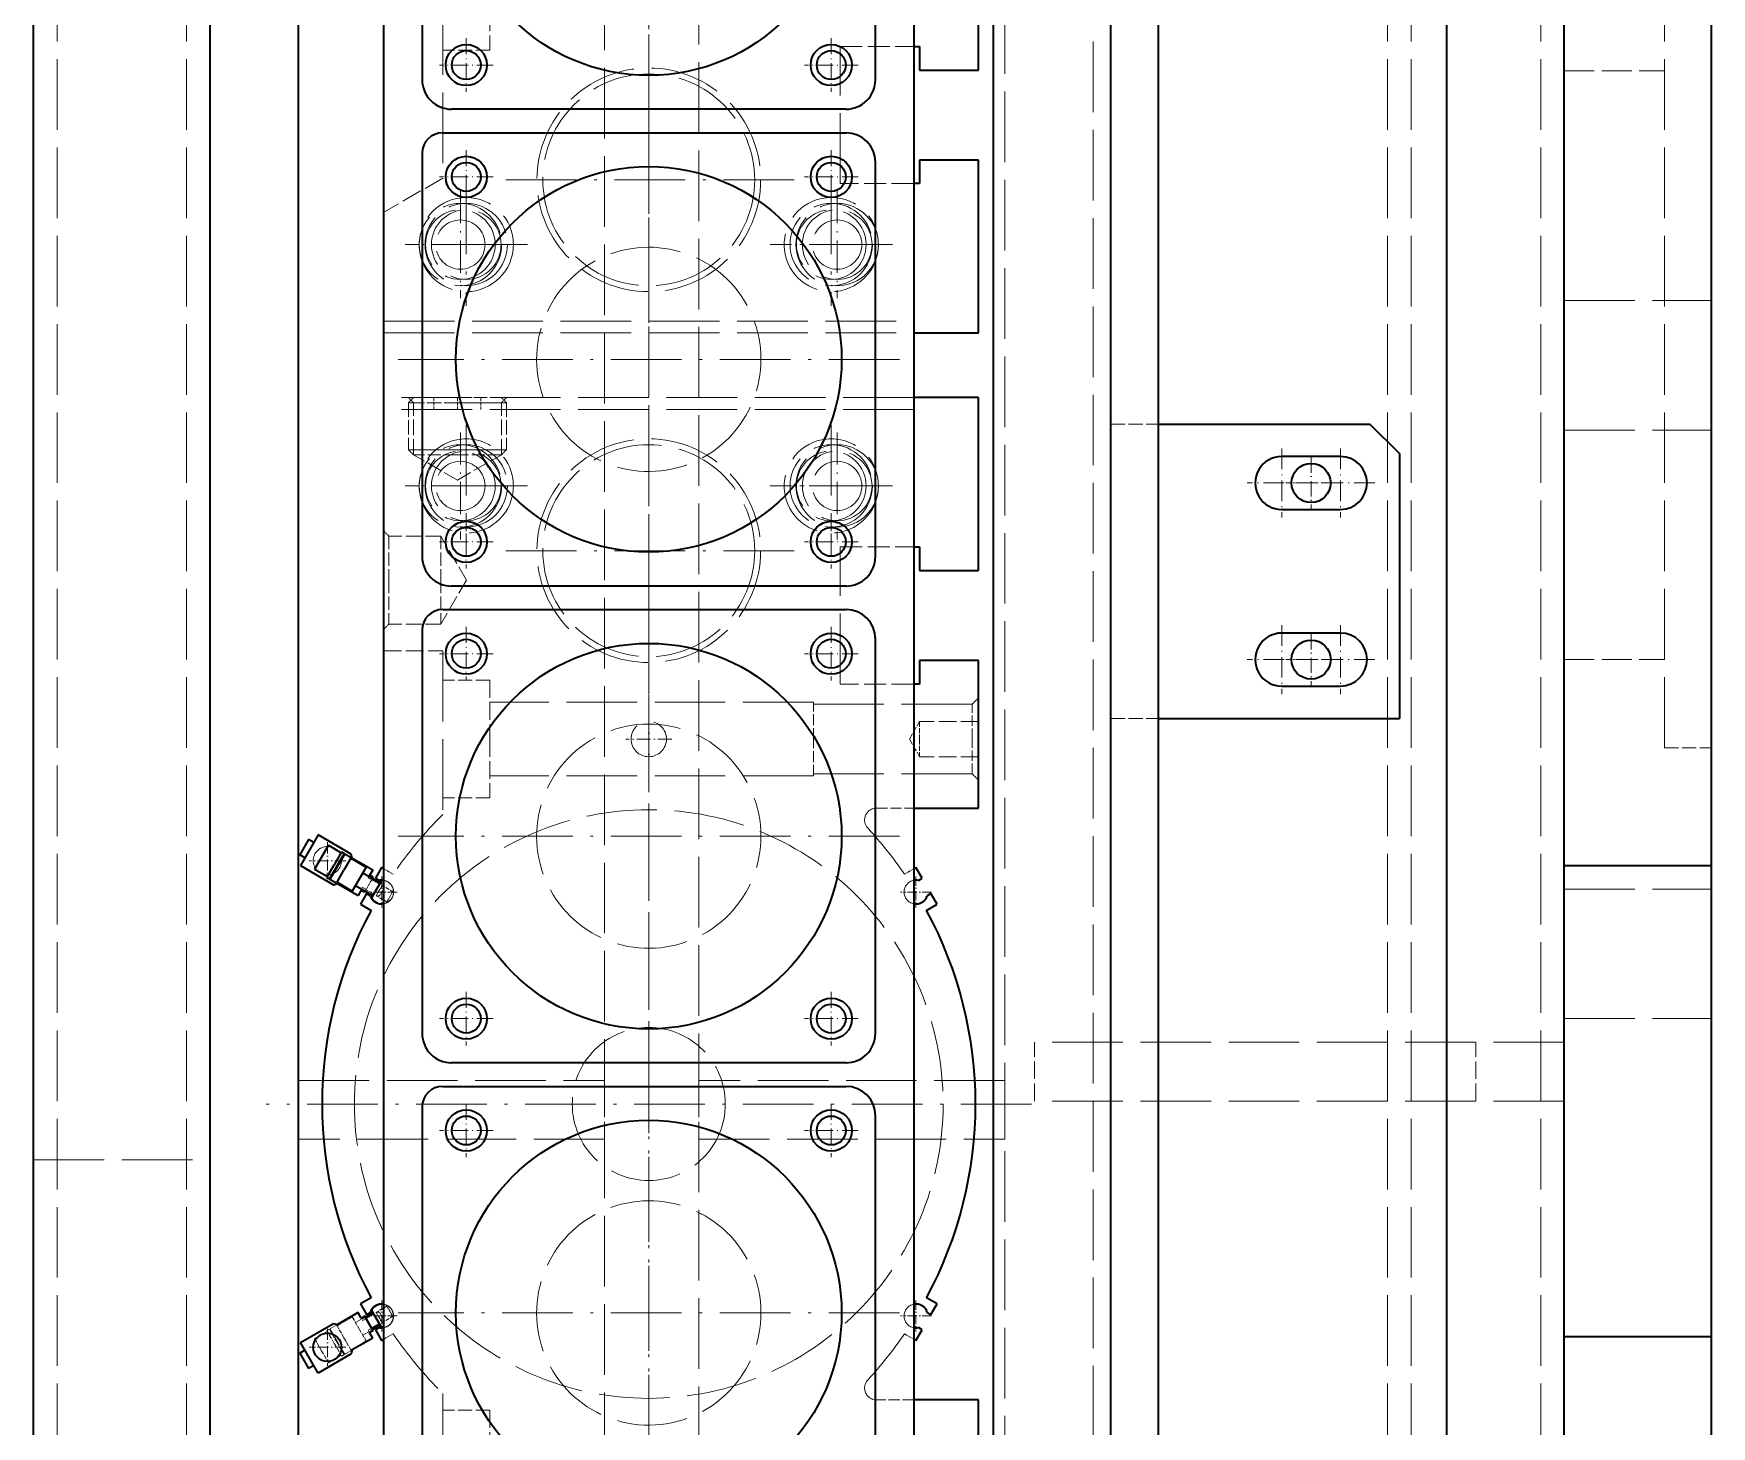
# Model space of a CAD drawing. Extents: x 0 to 18500, y -51 to 3802.
# Drawn here: x 2389.6 to 2674.6, y 2690.2 to 2926.8 of the extents above; entities that cross this region are included whole.
import ezdxf

# ---------------------------------------------------------------- set-up
doc = ezdxf.new("R2010")
doc.units = 0
doc.header["$MEASUREMENT"] = 0
for name, pattern in [('CENTER-HOKUTO', [23, 20, -1, 1, -1]), ('DASHDOT', [18.5, 12, -3, 0.5, -3]), ('DASHED', [15, 12, -3]), ('HIDDEN-HOKUTO', [3.8, 2.5, -1.3])]:
    doc.linetypes.add(name, pattern=pattern)
doc.layers.get('0').update_dxf_attribs({"linetype": 'CONTINUOUS'})
doc.layers.add('AM_7', color=2, linetype='CENTER-HOKUTO')
doc.layers.add('AM_HID', color=1, linetype='HIDDEN-HOKUTO')

msp = doc.modelspace()

# ---------------------------------------------------------------- linework, layer by layer
at = {"color": 7, "lineweight": 35}
for p, q in [((2629.62513, 3245.48996), (2629.62415, 2370.48996)), ((2552.62513, 3165.49008), (2552.62415, 2583.49008)), ((2572.6239, 2397.99265), (2572.62464, 3150.49008)), ((2580.62464, 3150.49008), (2580.6239, 2397.99265)), ((2389.62464, 2595.4902), (2389.62561, 3145.4902)), ((2419.62464, 2595.4902), (2419.62561, 3145.4902)), ((2449.12439, 2597.9902), (2449.12513, 3144.9902)), ((2539.12513, 3144.99008), (2539.12439, 2597.99008)), ((2434.62488, 2628.9902), (2434.62561, 3111.9902)), ((2455.62488, 2987.4902), (2455.62464, 2918.9902)), ((2532.62464, 2918.99008), (2532.62488, 2985.99008)), ((2649.62415, 2785.48996), (2649.62415, 2955.48996)), ((2674.62415, 2785.48996), (2674.62415, 2955.48996)), ((2550.12513, 2920.64011), (2550.12513, 2945.74008)), ((2527.62464, 2913.99008), (2460.62464, 2913.9902)), ((2459.12464, 2909.9902), (2527.62464, 2909.99008)), ((2455.62464, 2906.4902), (2455.62464, 2837.9902)), ((2532.62464, 2837.99008), (2532.62464, 2904.99008)), ((2550.12513, 2875.99008), (2550.12513, 2905.34006)), ((2550.12488, 2835.64011), (2550.12488, 2864.99008)), ((2582.62464, 2860.49008), (2616.62464, 2860.48996)), ((2621.62464, 2855.48996), (2621.62464, 2810.48996)), ((2527.62464, 2832.99008), (2460.62464, 2832.9902)), ((2459.12464, 2828.9902), (2527.62464, 2828.99008)), ((2455.62464, 2825.4902), (2455.62464, 2756.9902)), ((2532.62464, 2756.99008), (2532.62464, 2823.99008)), ((2550.12488, 2795.24008), (2550.12488, 2820.34006)), ((2582.62464, 2810.49008), (2621.62464, 2810.48996)), ((2649.62415, 2705.48996), (2649.62415, 2785.48996)), ((2649.62415, 2785.48996), (2674.62415, 2785.48996)), ((2674.62415, 2705.48996), (2674.62415, 2785.48996)), ((2527.62464, 2751.99008), (2460.62464, 2751.9902)), ((2459.12464, 2747.9902), (2527.62464, 2747.99008)), ((2455.62464, 2744.4902), (2455.62439, 2675.9902)), ((2532.62439, 2675.99008), (2532.62464, 2742.99008)), ((2649.62415, 2655.48996), (2649.62415, 2705.48996)), ((2649.62415, 2705.48996), (2674.62415, 2705.48996)), ((2674.62415, 2655.48996), (2674.62415, 2705.48996)), ((2550.12464, 2669.64011), (2550.12464, 2694.74008))]:
    msp.add_line(p, q, dxfattribs=at)
at = {"color": 7, "lineweight": 35, "ltscale": 0.025006}
for p, q in [((2539.12488, 2924.64011), (2540.12513, 2924.64011)), ((2539.12464, 2839.64011), (2540.12488, 2839.64011)), ((2540.12488, 2816.34006), (2539.12464, 2816.34006))]:
    msp.add_line(p, q, dxfattribs=at)
at = {"color": 7, "lineweight": 35, "ltscale": 0.1}
for p, q in [((2540.12513, 2924.64011), (2540.12513, 2920.64011)), ((2540.12513, 2905.34006), (2540.12513, 2901.34006)), ((2540.12488, 2839.64011), (2540.12488, 2835.64011)), ((2540.12488, 2820.34006), (2540.12488, 2816.34006)), ((2444.73352, 2709.54526), (2441.26941, 2707.54526)), ((2447.23352, 2705.21506), (2443.76941, 2703.21506))]:
    msp.add_line(p, q, dxfattribs=at)
at = {"color": 7, "lineweight": 35, "ltscale": 0.25}
for p, q in [((2540.12513, 2920.64011), (2550.12513, 2920.64011)), ((2550.12513, 2905.34006), (2540.12513, 2905.34006)), ((2611.62464, 2854.98996), (2601.62464, 2854.98996)), ((2601.62464, 2845.98996), (2611.62464, 2845.98996)), ((2540.12488, 2835.64011), (2550.12488, 2835.64011)), ((2611.62464, 2824.98996), (2601.62464, 2824.98996)), ((2550.12488, 2820.34006), (2540.12488, 2820.34006)), ((2601.62464, 2815.98996), (2611.62464, 2815.98996))]:
    msp.add_line(p, q, dxfattribs=at)
at = {"color": 7, "lineweight": 35, "ltscale": 0.025012}
msp.add_line((2540.12513, 2901.34006), (2539.12464, 2901.34006), dxfattribs=at)
at = {"color": 7, "lineweight": 35, "ltscale": 0.275012}
msp.add_line((2539.12464, 2875.99008), (2550.12513, 2875.99008), dxfattribs=at)
at = {"color": 7, "lineweight": 35, "ltscale": 0.275006}
for p, q in [((2550.12488, 2864.99008), (2539.12464, 2864.99008)), ((2539.12464, 2795.24008), (2550.12488, 2795.24008)), ((2550.12464, 2694.74008), (2539.12439, 2694.74008))]:
    msp.add_line(p, q, dxfattribs=at)
at = {"color": 7, "lineweight": 35, "ltscale": 0.05}
for p, q in [((2580.62464, 2860.49008), (2582.62464, 2860.49008)), ((2580.62464, 2810.49008), (2582.62464, 2810.49008))]:
    msp.add_line(p, q, dxfattribs=at)
at = {"color": 7, "lineweight": 35, "ltscale": 0.176777}
msp.add_line((2621.62464, 2855.48996), (2616.62464, 2860.48996), dxfattribs=at)
at = {"color": 7, "lineweight": 35, "ltscale": 0.149998}
msp.add_line((2437.95716, 2790.69821), (2434.95716, 2785.50217), dxfattribs=at)
at = {"color": 7, "lineweight": 35, "ltscale": 0.162505}
for p, q in [((2443.58655, 2787.44821), (2437.95716, 2790.69821)), ((2434.95716, 2785.50217), (2440.58655, 2782.25217)), ((2434.95716, 2704.47824), (2440.58655, 2707.72824)), ((2443.58655, 2702.53207), (2437.95716, 2699.28207))]:
    msp.add_line(p, q, dxfattribs=at)
at = {"color": 7, "lineweight": 35, "ltscale": 0.075001}
for p, q in [((2436.34143, 2789.89926), (2434.84143, 2787.30112)), ((2443.52112, 2786.73532), (2446.11927, 2785.23532)), ((2441.17127, 2782.66501), (2443.76941, 2781.16501))]:
    msp.add_line(p, q, dxfattribs=at)
at = {"color": 7, "lineweight": 35, "ltscale": 0.024999}
for p, q in [((2435.7074, 2786.80112), (2434.84143, 2787.30112)), ((2437.2074, 2789.39926), (2436.34143, 2789.89926))]:
    msp.add_line(p, q, dxfattribs=at)
at = {"color": 7, "lineweight": 35, "ltscale": 0.058751}
for p, q in [((2439.71082, 2788.93539), (2438.53577, 2786.90024)), ((2441.17127, 2782.66501), (2442.34632, 2784.70016)), ((2444.94446, 2783.20016), (2443.76941, 2781.16501))]:
    msp.add_line(p, q, dxfattribs=at)
at = {"color": 7, "lineweight": 35, "ltscale": 0.062499}
for p, q in [((2439.71082, 2788.93539), (2441.87586, 2787.68539)), ((2441.95081, 2787.81528), (2440.70081, 2785.65024)), ((2442.38391, 2787.56528), (2441.13391, 2785.40024)), ((2437.36096, 2784.86508), (2439.526, 2783.61508))]:
    msp.add_line(p, q, dxfattribs=at)
at = {"color": 7, "lineweight": 35, "ltscale": 0.124999}
msp.add_line((2442.47034, 2787.51523), (2439.97034, 2783.18515), dxfattribs=at)
at = {"color": 7, "lineweight": 35, "ltscale": 0.012502}
for p, q in [((2441.95081, 2787.81528), (2442.38391, 2787.56528)), ((2439.45081, 2783.48508), (2439.88391, 2783.23508))]:
    msp.add_line(p, q, dxfattribs=at)
at = {"color": 7, "lineweight": 35, "ltscale": 0.137501}
for p, q in [((2442.47034, 2787.51523), (2447.23352, 2784.76523)), ((2439.97034, 2783.18515), (2444.73352, 2780.43515))]:
    msp.add_line(p, q, dxfattribs=at)
at = {"color": 7, "lineweight": 35, "ltscale": 0.017678}
msp.add_line((2443.76966, 2786.76523), (2443.58655, 2787.44821), dxfattribs=at)
at = {"color": 7, "lineweight": 35, "ltscale": 0.058747}
for p, q in [((2438.53577, 2786.90024), (2437.36096, 2784.86508)), ((2443.52112, 2786.73532), (2442.34632, 2784.70016)), ((2446.11927, 2785.23532), (2444.94446, 2783.20016))]:
    msp.add_line(p, q, dxfattribs=at)
at = {"color": 7, "lineweight": 35, "ltscale": 0.062502}
for p, q in [((2439.45081, 2783.48508), (2440.70081, 2785.65024)), ((2441.13391, 2785.40024), (2439.88391, 2783.23508))]:
    msp.add_line(p, q, dxfattribs=at)
at = {"color": 7, "lineweight": 35, "ltscale": 0.002497}
msp.add_line((2441.75891, 2786.48276), (2441.84534, 2786.43271), dxfattribs=at)
at = {"color": 7, "lineweight": 35, "ltscale": 0.03125}
for p, q in [((2447.23352, 2784.76523), (2446.60852, 2783.68271)), ((2445.35852, 2781.51767), (2444.73352, 2780.43515))]:
    msp.add_line(p, q, dxfattribs=at)
at = {"color": 7, "lineweight": 35, "ltscale": 0.052499}
for p, q in [((2448.74231, 2785.16562), (2447.69251, 2783.34689)), ((2543.10706, 2778.93002), (2542.05725, 2780.74875))]:
    msp.add_line(p, q, dxfattribs=at)
at = {"color": 7, "lineweight": 35, "ltscale": 0.011036}
for p, q in [((2449.12464, 2784.94492), (2448.74231, 2785.16562)), ((2448.74231, 2704.81479), (2449.12464, 2705.03549))]:
    msp.add_line(p, q, dxfattribs=at)
at = {"color": 7, "lineweight": 35, "ltscale": 0.011045}
msp.add_line((2539.50721, 2785.1655), (2539.12464, 2784.94455), dxfattribs=at)
at = {"color": 7, "lineweight": 35, "ltscale": 0.052502}
for p, q in [((2540.55725, 2783.34677), (2539.50721, 2785.1655)), ((2446.19251, 2780.74887), (2445.14246, 2778.93015))]:
    msp.add_line(p, q, dxfattribs=at)
at = {"color": 7, "lineweight": 35, "ltscale": 0.002495}
msp.add_line((2440.50891, 2784.3176), (2440.59534, 2784.26767), dxfattribs=at)
at = {"color": 7, "lineweight": 35, "ltscale": 0.01768}
msp.add_line((2440.58655, 2782.25217), (2441.26966, 2782.43515), dxfattribs=at)
at = {"color": 7, "lineweight": 35, "ltscale": 0.084996}
for p, q in [((2444.31946, 2782.11765), (2447.2638, 2780.41769)), ((2445.56946, 2784.28268), (2448.5138, 2782.58273))]:
    msp.add_line(p, q, dxfattribs=at)
at = {"color": 7, "lineweight": 35, "ltscale": 0.017499}
msp.add_line((2447.31482, 2783.50595), (2446.70862, 2783.85593), dxfattribs=at)
at = {"color": 7, "lineweight": 35, "ltscale": 0.086604}
for p, q in [((2448.75501, 2783.00021), (2447.02283, 2780.00021)), ((2448.75501, 2706.98019), (2447.02283, 2709.98019))]:
    msp.add_line(p, q, dxfattribs=at)
at = {"color": 7, "lineweight": 35, "ltscale": 0.004998}
msp.add_line((2447.21497, 2783.33273), (2447.31482, 2783.50595), dxfattribs=at)
at = {"color": 7, "lineweight": 35, "ltscale": 0.037495}
for p, q in [((2447.21497, 2783.33273), (2448.5138, 2782.58273)), ((2445.96497, 2708.81271), (2447.2638, 2709.56271)), ((2447.3888, 2709.34616), (2446.08997, 2708.59616)), ((2448.3888, 2707.61411), (2447.08997, 2706.86411)), ((2447.21497, 2706.64767), (2448.5138, 2707.39767))]:
    msp.add_line(p, q, dxfattribs=at)
at = {"color": 7, "lineweight": 35, "ltscale": 0.018354}
for p, q in [((2447.69251, 2783.34689), (2448.32825, 2782.97971)), ((2448.32825, 2707.00058), (2447.69251, 2706.63339))]:
    msp.add_line(p, q, dxfattribs=at)
at = {"color": 7, "lineweight": 35, "ltscale": 0.018358}
for p, q in [((2539.92127, 2782.97971), (2540.55725, 2783.34677)), ((2540.55725, 2706.63339), (2539.92127, 2707.00046))]:
    msp.add_line(p, q, dxfattribs=at)
at = {"color": 7, "lineweight": 35, "ltscale": 0.052047}
msp.add_line((2445.14246, 2778.93015), (2446.94544, 2777.88925), dxfattribs=at)
at = {"color": 7, "lineweight": 35, "ltscale": 0.017505}
for p, q in [((2445.86487, 2780.99448), (2445.25843, 2781.34445)), ((2445.86487, 2708.98593), (2445.25843, 2708.63596))]:
    msp.add_line(p, q, dxfattribs=at)
at = {"color": 7, "lineweight": 35, "ltscale": 0.005001}
msp.add_line((2445.86487, 2780.99448), (2445.96497, 2781.16769), dxfattribs=at)
at = {"color": 7, "lineweight": 35, "ltscale": 0.018297}
for p, q in [((2446.8263, 2780.3829), (2446.19251, 2780.74887)), ((2542.05725, 2780.74875), (2541.42346, 2780.38278))]:
    msp.add_line(p, q, dxfattribs=at)
at = {"color": 7, "lineweight": 35, "ltscale": 0.052042}
msp.add_line((2541.30432, 2777.88913), (2543.10706, 2778.93002), dxfattribs=at)
at = {"color": 7, "lineweight": 35, "ltscale": 0.052054}
msp.add_line((2446.94544, 2712.09116), (2445.14221, 2711.05014), dxfattribs=at)
at = {"color": 7, "lineweight": 35, "ltscale": 0.052503}
msp.add_line((2445.14221, 2711.05014), (2446.19251, 2709.23154), dxfattribs=at)
at = {"color": 7, "lineweight": 35, "ltscale": 0.052048}
msp.add_line((2543.10706, 2711.05002), (2541.30408, 2712.09103), dxfattribs=at)
at = {"color": 7, "lineweight": 35, "ltscale": 0.052496}
for p, q in [((2542.05725, 2709.23141), (2543.10706, 2711.05002)), ((2447.69251, 2706.63339), (2448.74231, 2704.81479))]:
    msp.add_line(p, q, dxfattribs=at)
at = {"color": 7, "lineweight": 35, "ltscale": 0.017674}
msp.add_line((2440.58655, 2707.72824), (2441.26941, 2707.54526), dxfattribs=at)
at = {"color": 7, "lineweight": 35, "ltscale": 0.026248}
msp.add_line((2445.25843, 2708.63596), (2444.73352, 2709.54526), dxfattribs=at)
at = {"color": 7, "lineweight": 35, "ltscale": 0.072496}
msp.add_line((2447.31458, 2706.47446), (2445.86487, 2708.98593), dxfattribs=at)
at = {"color": 7, "lineweight": 35, "ltscale": 0.01829}
msp.add_line((2446.19251, 2709.23154), (2446.82605, 2709.59738), dxfattribs=at)
at = {"color": 7, "lineweight": 35, "ltscale": 0.018295}
msp.add_line((2541.42346, 2709.59726), (2542.05725, 2709.23141), dxfattribs=at)
at = {"color": 7, "lineweight": 35, "ltscale": 0.017494}
msp.add_line((2447.31458, 2706.47446), (2446.70862, 2706.12448), dxfattribs=at)
at = {"color": 7, "lineweight": 35, "ltscale": 0.026251}
msp.add_line((2447.23352, 2705.21506), (2446.70862, 2706.12448), dxfattribs=at)
at = {"color": 7, "lineweight": 35, "ltscale": 0.037502}
msp.add_line((2447.21472, 2706.64755), (2448.5138, 2707.39767), dxfattribs=at)
at = {"color": 7, "lineweight": 35, "ltscale": 0.011039}
msp.add_line((2539.12464, 2705.03561), (2539.50696, 2704.81467), dxfattribs=at)
at = {"color": 7, "lineweight": 35, "ltscale": 0.052505}
msp.add_line((2539.50696, 2704.81467), (2540.55725, 2706.63339), dxfattribs=at)
at = {"color": 7, "lineweight": 35, "ltscale": 0.024993}
for p, q in [((2435.70716, 2703.17917), (2434.84143, 2702.67917)), ((2437.20716, 2700.58115), (2436.34143, 2700.08115))]:
    msp.add_line(p, q, dxfattribs=at)
at = {"color": 7, "lineweight": 35, "ltscale": 0.074999}
msp.add_line((2434.84143, 2702.67917), (2436.34143, 2700.08115), dxfattribs=at)
at = {"color": 7, "lineweight": 35, "ltscale": 0.15}
msp.add_line((2437.95716, 2699.28207), (2434.95716, 2704.47824), dxfattribs=at)
at = {"color": 7, "lineweight": 35, "ltscale": 0.017676}
msp.add_line((2443.76941, 2703.21506), (2443.58655, 2702.53207), dxfattribs=at)
at = {"color": 7, "lineweight": 35}
for centre, radius in [((2494.12464, 2952.4902), 32.75), ((2463.12464, 2921.4902), 3.5), ((2525.12464, 2921.49008), 3.5), ((2463.12464, 2921.4902), 2.4585), ((2525.12464, 2921.49008), 2.4585), ((2463.12464, 2902.4902), 3.5), ((2463.12464, 2902.4902), 2.4585), ((2494.12464, 2871.4902), 32.75), ((2525.12464, 2902.49008), 3.5), ((2525.12464, 2902.49008), 2.4585), ((2606.62464, 2850.48996), 3.3235), ((2463.12464, 2840.4902), 3.5), ((2463.12464, 2840.4902), 2.4585), ((2525.12464, 2840.49008), 3.5), ((2525.12464, 2840.49008), 2.4585), ((2463.12464, 2821.4902), 3.5), ((2525.12464, 2821.49008), 3.5), ((2463.12464, 2821.4902), 2.4585), ((2494.12464, 2790.4902), 32.75), ((2525.12464, 2821.49008), 2.4585), ((2606.62464, 2820.48996), 3.3235), ((2463.12464, 2759.4902), 3.5), ((2463.12464, 2759.4902), 2.4585), ((2525.12464, 2759.49008), 3.5), ((2525.12464, 2759.49008), 2.4585), ((2463.12464, 2740.4902), 3.5), ((2463.12464, 2740.4902), 2.4585), ((2494.12439, 2709.4902), 32.75), ((2525.12464, 2740.49008), 3.5), ((2525.12464, 2740.49008), 2.4585), ((2439.53162, 2703.65524), 2.4)]:
    msp.add_circle(centre, radius, dxfattribs=at)
for centre, radius, start, end in [((2460.62464, 2918.9902), 5, 179.999923, 269.9999292), ((2527.62464, 2918.99008), 5, 269.9999292, 359.9999296), ((2459.12464, 2906.4902), 3.5, 89.9999274, 179.999923), ((2527.62464, 2904.99008), 5, 359.9999296, 89.9999274), ((2601.62464, 2850.48996), 4.5, 89.9999274, 269.9999292), ((2611.62464, 2850.48996), 4.5, 269.9999292, 89.9999274), ((2460.62464, 2837.9902), 5, 179.999923, 269.9999292), ((2527.62464, 2837.99008), 5, 269.9999292, 359.9999296), ((2459.12464, 2825.4902), 3.5, 89.9999274, 179.999923), ((2527.62464, 2823.99008), 5, 359.9999296, 89.9999274), ((2601.62464, 2820.48996), 4.5, 89.9999274, 269.9999292), ((2611.62464, 2820.48996), 4.5, 269.9999292, 89.9999274), ((2448.75501, 2781.00021), 2.025, 79.4765661, 102.1578007), ((2448.75501, 2781.00021), 2, 79.3488621, 89.9999274), ((2539.49475, 2781.00009), 2.025, 77.842054, 100.5325708), ((2448.75501, 2781.00021), 2.025, 197.7469575, 280.5191104), ((2448.75501, 2781.00021), 2, 209.9999344, 280.6552292), ((2539.49475, 2781.00009), 2.025, 259.4631056, 342.2529043), ((2507.82483, 2744.99008), 69.2, 151.6132744, 208.3865754), ((2480.42493, 2744.99008), 69.2, 331.6132796, 28.3865787), ((2460.62464, 2756.9902), 5, 179.999923, 269.9999292), ((2527.62464, 2756.99008), 5, 269.9999292, 359.9999296), ((2459.12464, 2744.4902), 3.5, 89.9999274, 179.999923), ((2527.62464, 2742.99008), 5, 359.9999296, 89.9999274), ((2448.75476, 2708.98019), 2.025, 79.4765661, 162.2529059), ((2448.75501, 2708.98019), 2, 79.3486025, 149.999929), ((2539.49475, 2708.98007), 2.025, 17.7469557, 100.5325708), ((2448.75476, 2708.98019), 2.025, 257.8420559, 280.5191104), ((2539.49475, 2708.98007), 2.025, 259.4631056, 282.1578025)]:
    msp.add_arc(centre, radius, start, end, dxfattribs=at)
at = {"layer": 'AM_7', "color": 2, "linetype": 'DASHDOT', "lineweight": 13}
for p, q in [((2494.12464, 2995.06515), (2494.12464, 2909.91513)), ((2494.12513, 2926.69015), (2494.12513, 2877.29013)), ((2494.12464, 2914.06515), (2494.12464, 2828.91513)), ((2463.12513, 2901.39011), (2463.12513, 2880.59018)), ((2518.82532, 2901.99008), (2469.42517, 2901.99008)), ((2525.12513, 2901.39011), (2525.12513, 2880.59006)), ((2473.52503, 2890.9902), (2452.72522, 2890.9902)), ((2535.52503, 2890.99008), (2514.72522, 2890.99008)), ((2536.69959, 2871.4902), (2451.54969, 2871.4902)), ((2494.12513, 2863.69015), (2494.12513, 2814.29013)), ((2463.12513, 2860.39011), (2463.12513, 2839.59018)), ((2525.12513, 2860.39011), (2525.12513, 2839.59006)), ((2473.52503, 2849.9902), (2452.72522, 2849.9902)), ((2535.52503, 2849.99008), (2514.72522, 2849.99008)), ((2518.82508, 2838.99008), (2469.42517, 2838.99008)), ((2494.12464, 2833.06515), (2494.12464, 2747.91513)), ((2494.12488, 2809.99008), (2494.12488, 2679.99008)), ((2536.69959, 2790.4902), (2451.54944, 2790.4902)), ((2494.12439, 2752.06515), (2494.12439, 2666.91513)), ((2559.12488, 2744.99008), (2429.12488, 2744.99008)), ((2536.69934, 2709.4902), (2451.54944, 2709.4902))]:
    msp.add_line(p, q, dxfattribs=at)
at = {"layer": 'AM_7', "color": 2, "linetype": 'DASHDOT', "lineweight": 13, "ltscale": 0.227499}
for p, q in [((2463.12464, 2926.04013), (2463.12464, 2916.94015)), ((2525.12464, 2926.04013), (2525.12464, 2916.94015)), ((2463.12464, 2907.04013), (2463.12464, 2897.94015)), ((2525.12464, 2907.04013), (2525.12464, 2897.94015)), ((2463.12464, 2845.04013), (2463.12464, 2835.94015)), ((2525.12464, 2845.04013), (2525.12464, 2835.94015)), ((2463.12464, 2826.04013), (2463.12464, 2816.94015)), ((2525.12464, 2826.04013), (2525.12464, 2816.94015)), ((2463.12464, 2764.04013), (2463.12464, 2754.94015)), ((2525.12464, 2764.04013), (2525.12464, 2754.94015)), ((2463.12464, 2745.04013), (2463.12464, 2735.94015)), ((2525.12464, 2745.04013), (2525.12464, 2735.94015))]:
    msp.add_line(p, q, dxfattribs=at)
at = {"layer": 'AM_7', "color": 2, "linetype": 'DASHDOT', "lineweight": 13, "ltscale": 0.227502}
for p, q in [((2467.67493, 2921.4902), (2458.57483, 2921.4902)), ((2529.67493, 2921.49008), (2520.57483, 2921.49008)), ((2467.67469, 2840.4902), (2458.57459, 2840.4902)), ((2529.67469, 2840.49008), (2520.57459, 2840.49008)), ((2467.67469, 2821.4902), (2458.57459, 2821.4902)), ((2529.67469, 2821.49008), (2520.57459, 2821.49008)), ((2467.67444, 2740.4902), (2458.57434, 2740.4902)), ((2529.67444, 2740.49008), (2520.57434, 2740.49008))]:
    msp.add_line(p, q, dxfattribs=at)
at = {"layer": 'AM_7', "color": 2, "linetype": 'DASHDOT', "lineweight": 13, "ltscale": 0.227496}
for p, q in [((2467.67469, 2902.4902), (2458.57483, 2902.4902)), ((2529.67469, 2902.49008), (2520.57483, 2902.49008)), ((2467.67444, 2759.4902), (2458.57459, 2759.4902)), ((2529.67444, 2759.49008), (2520.57459, 2759.49008))]:
    msp.add_line(p, q, dxfattribs=at)
at = {"layer": 'AM_7', "color": 2, "linetype": 'DASHDOT', "lineweight": 13, "ltscale": 0.454999}
for p, q in [((2462.12488, 2900.09018), (2462.12488, 2881.89023)), ((2526.12488, 2900.09006), (2526.12488, 2881.89011)), ((2462.12488, 2859.09018), (2462.12488, 2840.89023)), ((2526.12488, 2859.09006), (2526.12488, 2840.89011)), ((2471.22473, 2849.9902), (2453.02478, 2849.9902)), ((2535.22473, 2849.99008), (2517.02478, 2849.99008))]:
    msp.add_line(p, q, dxfattribs=at)
at = {"layer": 'AM_7', "color": 2, "linetype": 'DASHDOT', "lineweight": 13, "ltscale": 0.454993}
for p, q in [((2471.22473, 2890.9902), (2453.02503, 2890.9902)), ((2535.22473, 2890.99008), (2517.02503, 2890.99008))]:
    msp.add_line(p, q, dxfattribs=at)
at = {"layer": 'AM_7', "color": 2, "linetype": 'DASHDOT', "lineweight": 13, "ltscale": 0.292502}
for p, q in [((2601.62464, 2856.34006), (2601.62464, 2844.63998)), ((2611.62464, 2856.34006), (2611.62464, 2844.63998)), ((2601.62464, 2826.34006), (2601.62464, 2814.63998)), ((2611.62464, 2826.34006), (2611.62464, 2814.63998))]:
    msp.add_line(p, q, dxfattribs=at)
at = {"layer": 'AM_7', "color": 2, "linetype": 'DASHDOT', "lineweight": 13, "ltscale": 0.216028}
for p, q in [((2606.62464, 2854.81052), (2606.62464, 2846.1694)), ((2610.94519, 2850.48996), (2602.30408, 2850.48996)), ((2606.62464, 2824.81052), (2606.62464, 2816.1694))]:
    msp.add_line(p, q, dxfattribs=at)
at = {"layer": 'AM_7', "color": 2, "linetype": 'DASHDOT', "lineweight": 13, "ltscale": 0.292505}
for p, q in [((2607.47473, 2850.48996), (2595.77454, 2850.48996)), ((2617.47473, 2850.48996), (2605.77454, 2850.48996)), ((2607.47473, 2820.48996), (2595.77454, 2820.48996)), ((2617.47473, 2820.48996), (2605.77454, 2820.48996))]:
    msp.add_line(p, q, dxfattribs=at)
at = {"layer": 'AM_7', "color": 2, "linetype": 'DASHDOT', "lineweight": 13, "ltscale": 0.216022}
msp.add_line((2610.94495, 2820.48996), (2602.30408, 2820.48996), dxfattribs=at)
at = {"layer": 'AM_7', "color": 2, "linetype": 'DASHDOT', "lineweight": 13, "ltscale": 0.194998}
msp.add_line((2494.12464, 2810.89011), (2494.12464, 2803.09018), dxfattribs=at)
at = {"layer": 'AM_7', "color": 2, "linetype": 'DASHDOT', "lineweight": 13, "ltscale": 0.194995}
msp.add_line((2498.02454, 2806.99008), (2490.22473, 2806.99008), dxfattribs=at)
at = {"layer": 'AM_7', "color": 2, "linetype": 'DASHDOT', "lineweight": 13, "ltscale": 0.156}
for p, q in [((2439.53186, 2789.44516), (2439.53186, 2783.20517)), ((2442.65174, 2786.32516), (2436.41175, 2786.32516)), ((2439.53162, 2706.77524), (2439.53162, 2700.53525))]:
    msp.add_line(p, q, dxfattribs=at)
at = {"layer": 'AM_7', "color": 2, "linetype": 'DASHDOT', "lineweight": 13, "ltscale": 0.131625}
for p, q in [((2448.75501, 2783.63266), (2448.75501, 2778.36765)), ((2539.49475, 2783.63254), (2539.49475, 2778.36752)), ((2448.75476, 2711.61264), (2448.75476, 2706.34763))]:
    msp.add_line(p, q, dxfattribs=at)
at = {"layer": 'AM_7', "color": 2, "linetype": 'DASHDOT', "lineweight": 13, "ltscale": 0.131628}
for p, q in [((2451.38733, 2781.00021), (2446.1222, 2781.00021)), ((2451.38733, 2708.98019), (2446.1222, 2708.98019))]:
    msp.add_line(p, q, dxfattribs=at)
at = {"layer": 'AM_7', "color": 2, "linetype": 'DASHDOT', "lineweight": 13, "ltscale": 0.131622}
for p, q in [((2542.12732, 2781.00009), (2536.86243, 2781.00009)), ((2539.49475, 2711.61252), (2539.49475, 2706.34763)), ((2542.12708, 2708.98007), (2536.86219, 2708.98007))]:
    msp.add_line(p, q, dxfattribs=at)
at = {"layer": 'AM_7', "color": 2, "linetype": 'DASHDOT', "lineweight": 13, "ltscale": 0.155994}
msp.add_line((2442.65149, 2703.65524), (2436.41175, 2703.65524), dxfattribs=at)
at = {"layer": 'AM_HID', "color": 1, "linetype": 'DASHED', "lineweight": 13}
for p, q in [((2649.62513, 3245.48996), (2649.62415, 2495.48996)), ((2393.62464, 2595.4902), (2393.62561, 3145.4902)), ((2415.62464, 2595.4902), (2415.62561, 3145.4902)), ((2619.62464, 2595.48996), (2619.62561, 3145.48996)), ((2623.62464, 2595.48996), (2623.62561, 3145.48996)), ((2645.62464, 2595.48996), (2645.62561, 3145.48996)), ((2569.62561, 3135.48996), (2569.62513, 2605.48996)), ((2486.62488, 2623.99008), (2486.62561, 3116.99008)), ((2502.62561, 3116.99008), (2502.62488, 2623.99008)), ((2554.62561, 3111.99008), (2554.62488, 2628.99008)), ((2459.12513, 2946.82773), (2459.12513, 2902.26022)), ((2666.62439, 2805.48996), (2666.62464, 2935.48996)), ((2526.62513, 2901.34006), (2526.62513, 2924.64011)), ((2649.62415, 2881.48996), (2674.62415, 2881.48996)), ((2449.12488, 2877.9902), (2539.12488, 2877.99008)), ((2449.12513, 2875.9902), (2539.12464, 2875.99008)), ((2539.12464, 2864.99008), (2449.12488, 2864.9902)), ((2539.12464, 2862.99008), (2449.12464, 2862.9902)), ((2649.62415, 2859.48996), (2674.62415, 2859.48996)), ((2526.62488, 2816.34006), (2526.62488, 2839.64011)), ((2459.12488, 2821.9902), (2459.12488, 2794.15268)), ((2522.12488, 2813.24008), (2467.12488, 2813.2402)), ((2522.12513, 2813.24008), (2467.12513, 2813.2402)), ((2549.04236, 2812.90756), (2522.12488, 2812.90756)), ((2549.04261, 2812.90756), (2522.12513, 2812.90756)), ((2522.12488, 2800.74008), (2467.12488, 2800.7402)), ((2522.12513, 2800.74008), (2467.12513, 2800.7402)), ((2549.04236, 2801.0726), (2522.12488, 2801.0726)), ((2549.04261, 2801.0726), (2522.12513, 2801.0726)), ((2649.62415, 2781.48996), (2674.62415, 2781.48996)), ((2649.62415, 2781.48996), (2674.62415, 2781.48996)), ((2649.62439, 2781.48996), (2674.62439, 2781.48996)), ((2649.62415, 2759.48996), (2674.62415, 2759.48996)), ((2649.62415, 2759.48996), (2674.62415, 2759.48996)), ((2649.62439, 2759.48996), (2674.62439, 2759.48996)), ((2649.62464, 2755.48996), (2559.62464, 2755.49008)), ((2434.62513, 2748.9902), (2486.62513, 2748.99008)), ((2554.62513, 2748.99008), (2502.62513, 2748.99008)), ((2649.62464, 2745.48996), (2559.62464, 2745.49008)), ((2486.62513, 2738.99008), (2434.62513, 2738.9902)), ((2502.62513, 2738.99008), (2554.62513, 2738.99008)), ((2389.62513, 2735.4902), (2419.62513, 2735.4902)), ((2459.12464, 2695.82773), (2459.12464, 2651.26022))]:
    msp.add_line(p, q, dxfattribs=at)
at = {"layer": 'AM_HID', "color": 1, "linetype": 'DASHED', "lineweight": 13, "ltscale": 0.25}
for p, q in [((2467.12513, 2933.9902), (2467.12513, 2923.9902)), ((2449.12488, 2821.9902), (2459.12488, 2821.9902)), ((2467.12488, 2816.9902), (2467.12488, 2806.9902)), ((2550.12513, 2809.99008), (2540.12513, 2809.99008)), ((2467.12488, 2806.9902), (2467.12488, 2796.9902)), ((2550.12513, 2803.99008), (2540.12513, 2803.99008)), ((2559.62464, 2745.49008), (2559.62464, 2755.49008)), ((2634.62464, 2745.48996), (2634.62464, 2755.48996)), ((2649.62464, 2745.48996), (2649.62464, 2755.48996)), ((2434.62513, 2748.9902), (2434.62513, 2738.9902)), ((2486.62513, 2738.99008), (2486.62513, 2748.99008)), ((2502.62513, 2738.99008), (2502.62513, 2748.99008)), ((2554.62513, 2748.99008), (2554.62513, 2738.99008)), ((2467.12464, 2692.9902), (2467.12464, 2682.9902))]:
    msp.add_line(p, q, dxfattribs=at)
at = {"layer": 'AM_HID', "color": 1, "linetype": 'DASHED', "lineweight": 13, "ltscale": 0.312494}
for p, q in [((2526.62513, 2924.64011), (2539.12488, 2924.64011)), ((2526.62488, 2839.64011), (2539.12464, 2839.64011)), ((2539.12464, 2816.34006), (2526.62488, 2816.34006))]:
    msp.add_line(p, q, dxfattribs=at)
at = {"layer": 'AM_HID', "color": 1, "linetype": 'DASHED', "lineweight": 13, "ltscale": 0.2}
for p, q in [((2467.12513, 2923.9902), (2459.12513, 2923.9902)), ((2467.12513, 2923.9902), (2459.12513, 2923.9902)), ((2572.62464, 2860.49008), (2580.62464, 2860.49008)), ((2467.12488, 2816.9902), (2459.12488, 2816.9902)), ((2467.12513, 2816.9902), (2459.12513, 2816.9902)), ((2572.62464, 2810.49008), (2580.62464, 2810.49008)), ((2666.62439, 2805.48996), (2674.62439, 2805.48996)), ((2467.12488, 2796.9902), (2459.12488, 2796.9902)), ((2467.12513, 2796.9902), (2459.12513, 2796.9902)), ((2467.12464, 2692.9902), (2459.12464, 2692.9902)), ((2467.12488, 2692.9902), (2459.12488, 2692.9902))]:
    msp.add_line(p, q, dxfattribs=at)
at = {"layer": 'AM_HID', "color": 1, "linetype": 'DASHED', "lineweight": 13, "ltscale": 0.425}
for p, q in [((2649.62464, 2920.48996), (2666.62464, 2920.48996)), ((2649.62439, 2820.48996), (2666.62439, 2820.48996))]:
    msp.add_line(p, q, dxfattribs=at)
at = {"layer": 'AM_HID', "color": 1, "linetype": 'DASHED', "lineweight": 13, "ltscale": 0.288676}
msp.add_line((2459.12513, 2902.26022), (2449.12513, 2896.48666), dxfattribs=at)
at = {"layer": 'AM_HID', "color": 1, "linetype": 'DASHED', "lineweight": 13, "ltscale": 0.312488}
msp.add_line((2539.12464, 2901.34006), (2526.62513, 2901.34006), dxfattribs=at)
at = {"layer": 'AM_HID', "color": 1, "linetype": 'DASHED', "lineweight": 13, "ltscale": 0.030265}
for p, q in [((2454.15003, 2864.13412), (2453.29407, 2864.9902)), ((2454.15003, 2864.13412), (2453.29407, 2864.9902)), ((2454.15003, 2864.9902), (2453.29407, 2864.13412)), ((2454.15003, 2864.9902), (2453.29407, 2864.13412)), ((2469.09998, 2864.13412), (2469.95594, 2864.9902)), ((2469.09998, 2864.9902), (2469.95594, 2864.13412)), ((2454.15003, 2855.29013), (2453.29407, 2856.14621)), ((2454.15003, 2855.29013), (2453.29407, 2856.14621)), ((2469.09998, 2855.29013), (2469.95594, 2856.14621)), ((2449.98108, 2826.51523), (2449.12513, 2825.65915))]:
    msp.add_line(p, q, dxfattribs=at)
at = {"layer": 'AM_HID', "color": 1, "linetype": 'DASHED', "lineweight": 13, "ltscale": 0.186877}
for p, q in [((2454.15003, 2864.9902), (2461.62513, 2864.9902)), ((2461.62513, 2864.13412), (2454.15003, 2864.13412)), ((2461.62513, 2864.13412), (2454.15003, 2864.13412)), ((2461.62513, 2855.29013), (2454.15003, 2855.29013)), ((2461.62513, 2855.29013), (2454.15003, 2855.29013)), ((2461.62513, 2855.29013), (2454.15003, 2855.29013)), ((2458.82483, 2833.9902), (2458.82483, 2826.51511)), ((2458.82508, 2833.9902), (2458.82508, 2826.51511))]:
    msp.add_line(p, q, dxfattribs=at)
at = {"layer": 'AM_HID', "color": 1, "linetype": 'DASHED', "lineweight": 13, "ltscale": 0.05}
for p, q in [((2457.62513, 2864.9902), (2457.62513, 2862.9902)), ((2461.62513, 2864.9902), (2461.62513, 2862.9902)), ((2461.62513, 2864.9902), (2461.62513, 2862.9902)), ((2461.62513, 2864.9902), (2461.62513, 2862.9902)), ((2461.62513, 2864.9902), (2461.62513, 2862.9902)), ((2465.62513, 2864.9902), (2465.62513, 2862.9902))]:
    msp.add_line(p, q, dxfattribs=at)
at = {"layer": 'AM_HID', "color": 1, "linetype": 'DASHED', "lineweight": 13, "ltscale": 0.186871}
for p, q in [((2461.62513, 2864.9902), (2469.09998, 2864.9902)), ((2469.09998, 2864.13412), (2461.62513, 2864.13412)), ((2469.09998, 2864.13412), (2461.62513, 2864.13412)), ((2469.09998, 2855.29013), (2461.62513, 2855.29013)), ((2469.09998, 2855.29013), (2461.62513, 2855.29013)), ((2469.09998, 2855.29013), (2461.62513, 2855.29013))]:
    msp.add_line(p, q, dxfattribs=at)
at = {"layer": 'AM_HID', "color": 1, "linetype": 'DASHED', "lineweight": 13, "ltscale": 0.030269}
for p, q in [((2469.09998, 2864.13412), (2469.95618, 2864.9902)), ((2469.09998, 2864.9902), (2469.95618, 2864.13412)), ((2449.98108, 2826.51523), (2449.12488, 2825.65915))]:
    msp.add_line(p, q, dxfattribs=at)
at = {"layer": 'AM_HID', "color": 1, "linetype": 'DASHED', "lineweight": 13, "ltscale": 0.208276}
for p, q in [((2453.29407, 2864.13412), (2461.62513, 2864.13412)), ((2453.29407, 2864.13412), (2461.62513, 2864.13412)), ((2461.62513, 2864.13412), (2469.95618, 2864.13412)), ((2453.29407, 2856.14621), (2461.62513, 2856.14621))]:
    msp.add_line(p, q, dxfattribs=at)
at = {"layer": 'AM_HID', "color": 1, "linetype": 'DASHED', "lineweight": 13, "ltscale": 0.199698}
for p, q in [((2453.29407, 2864.13412), (2453.29407, 2856.14621)), ((2453.29407, 2864.13412), (2453.29407, 2856.14621)), ((2469.95594, 2864.13412), (2469.95594, 2856.14621))]:
    msp.add_line(p, q, dxfattribs=at)
at = {"layer": 'AM_HID', "color": 1, "linetype": 'DASHED', "lineweight": 13, "ltscale": 0.2211}
for p, q in [((2454.15003, 2855.29013), (2454.15003, 2864.13412)), ((2454.15003, 2855.29013), (2454.15003, 2864.13412)), ((2469.09998, 2855.29013), (2469.09998, 2864.13412)), ((2469.09998, 2855.29013), (2469.09998, 2864.13412)), ((2458.82508, 2841.46518), (2449.98108, 2841.46518)), ((2458.82508, 2826.51511), (2449.98108, 2826.51523))]:
    msp.add_line(p, q, dxfattribs=at)
at = {"layer": 'AM_HID', "color": 1, "linetype": 'DASHED', "lineweight": 13, "ltscale": 0.20827}
msp.add_line((2461.62513, 2864.13412), (2469.95594, 2864.13412), dxfattribs=at)
at = {"layer": 'AM_HID', "color": 1, "linetype": 'DASHED', "lineweight": 13, "ltscale": 0.199701}
msp.add_line((2469.95618, 2864.13412), (2469.95618, 2856.14609), dxfattribs=at)
at = {"layer": 'AM_HID', "color": 1, "linetype": 'DASHED', "lineweight": 13, "ltscale": 0.030267}
msp.add_line((2469.09998, 2855.29013), (2469.95618, 2856.14609), dxfattribs=at)
at = {"layer": 'AM_HID', "color": 1, "linetype": 'DASHED', "lineweight": 13, "ltscale": 0.215787}
for p, q in [((2461.62513, 2850.97446), (2454.15003, 2855.29013)), ((2461.62513, 2850.97446), (2454.15003, 2855.29013)), ((2463.14075, 2833.9902), (2458.82483, 2841.46518)), ((2463.14075, 2833.9902), (2458.82508, 2826.51511))]:
    msp.add_line(p, q, dxfattribs=at)
at = {"layer": 'AM_HID', "color": 1, "linetype": 'DASHED', "lineweight": 13, "ltscale": 0.215781}
msp.add_line((2461.62513, 2850.97446), (2469.09998, 2855.29013), dxfattribs=at)
msp.add_line((2461.62513, 2850.97446), (2469.09998, 2855.29013), dxfattribs=at)
at = {"layer": 'AM_HID', "color": 1, "linetype": 'DASHED', "lineweight": 13, "ltscale": 0.030263}
msp.add_line((2449.98108, 2841.46518), (2449.12513, 2842.32114), dxfattribs=at)
msp.add_line((2449.98108, 2841.46518), (2449.12513, 2842.32114), dxfattribs=at)
at = {"layer": 'AM_HID', "color": 1, "linetype": 'DASHED', "lineweight": 13, "ltscale": 0.186874}
for p, q in [((2449.98108, 2841.46518), (2449.98108, 2833.9902)), ((2449.98108, 2841.46518), (2449.98108, 2833.9902)), ((2458.82483, 2841.46518), (2458.82483, 2833.9902)), ((2458.82508, 2841.46518), (2458.82508, 2833.9902)), ((2449.98108, 2833.9902), (2449.98108, 2826.51523)), ((2449.98108, 2833.9902), (2449.98108, 2826.51523))]:
    msp.add_line(p, q, dxfattribs=at)
at = {"layer": 'AM_HID', "color": 1, "linetype": 'DASHED', "lineweight": 13, "ltscale": 0.221094}
for p, q in [((2458.82483, 2841.46518), (2449.98108, 2841.46518)), ((2458.82483, 2826.51511), (2449.98108, 2826.51523))]:
    msp.add_line(p, q, dxfattribs=at)
at = {"layer": 'AM_HID', "color": 1, "linetype": 'DASHED', "lineweight": 13, "ltscale": 0.215784}
msp.add_line((2463.14075, 2833.9902), (2458.82508, 2841.46518), dxfattribs=at)
at = {"layer": 'AM_HID', "color": 1, "linetype": 'DASHED', "lineweight": 13, "ltscale": 0.21579}
msp.add_line((2463.14075, 2833.9902), (2458.82483, 2826.51511), dxfattribs=at)
at = {"layer": 'AM_HID', "color": 1, "linetype": 'DASHED', "lineweight": 13, "ltscale": 0.15625}
for p, q in [((2522.12488, 2806.99008), (2522.12488, 2813.24008)), ((2522.12488, 2800.74008), (2522.12488, 2806.99008))]:
    msp.add_line(p, q, dxfattribs=at)
at = {"layer": 'AM_HID', "color": 1, "linetype": 'DASHED', "lineweight": 13, "ltscale": 0.038273}
for p, q in [((2549.04236, 2812.90756), (2550.12488, 2813.99008)), ((2549.04261, 2812.90756), (2550.12513, 2813.99008)), ((2549.04236, 2801.0726), (2550.12488, 2799.99008)), ((2549.04261, 2801.0726), (2550.12513, 2799.99008))]:
    msp.add_line(p, q, dxfattribs=at)
at = {"layer": 'AM_HID', "color": 1, "linetype": 'DASHED', "lineweight": 13, "ltscale": 0.147937}
for p, q in [((2549.04236, 2806.99008), (2549.04236, 2812.90756)), ((2549.04261, 2806.99008), (2549.04261, 2812.90756)), ((2549.04236, 2801.0726), (2549.04236, 2806.99008)), ((2549.04261, 2801.0726), (2549.04261, 2806.99008))]:
    msp.add_line(p, q, dxfattribs=at)
at = {"layer": 'AM_HID', "color": 1, "linetype": 'DASHED', "lineweight": 13, "ltscale": 0.086604}
for q in [(2540.12513, 2809.99008), (2540.12513, 2803.99008)]:
    msp.add_line((2538.39295, 2806.99008), q, dxfattribs=at)
at = {"layer": 'AM_HID', "color": 1, "linetype": 'DASHED', "lineweight": 13, "ltscale": 0.075}
for p, q in [((2540.12513, 2809.99008), (2540.12513, 2806.99008)), ((2540.12513, 2806.99008), (2540.12513, 2803.99008)), ((2441.17127, 2707.3154), (2443.76941, 2708.81528))]:
    msp.add_line(p, q, dxfattribs=at)
at = {"layer": 'AM_HID', "color": 1, "linetype": 'DASHED', "lineweight": 13, "ltscale": 0.158545}
msp.add_line((2532.78284, 2795.24008), (2539.12464, 2795.24008), dxfattribs=at)
at = {"layer": 'AM_HID', "color": 1, "linetype": 'DASHED', "lineweight": 13, "ltscale": 0.045317}
for p, q in [((2450.69446, 2784.03854), (2449.12464, 2784.94492)), ((2449.12464, 2705.03549), (2450.69446, 2705.94186))]:
    msp.add_line(p, q, dxfattribs=at)
at = {"layer": 'AM_HID', "color": 1, "linetype": 'DASHED', "lineweight": 13, "ltscale": 0.045309}
for p, q in [((2539.12464, 2784.94455), (2537.55506, 2784.03842)), ((2537.55506, 2705.94174), (2539.12464, 2705.03561))]:
    msp.add_line(p, q, dxfattribs=at)
at = {"layer": 'AM_HID', "color": 1, "linetype": 'DASHED', "lineweight": 13, "ltscale": 0.007498}
for p, q in [((2445.50843, 2781.77744), (2445.35852, 2781.51767)), ((2446.60852, 2783.68271), (2446.45862, 2783.42294)), ((2445.96497, 2781.16769), (2446.11487, 2781.42746))]:
    msp.add_line(p, q, dxfattribs=at)
at = {"layer": 'AM_HID', "color": 1, "linetype": 'DASHED', "lineweight": 13, "ltscale": 0.017505}
msp.add_line((2446.11487, 2781.42746), (2445.50843, 2781.77744), dxfattribs=at)
at = {"layer": 'AM_HID', "color": 1, "linetype": 'DASHED', "lineweight": 13, "ltscale": 0.047498}
msp.add_line((2446.11487, 2781.42746), (2447.06482, 2783.07285), dxfattribs=at)
at = {"layer": 'AM_HID', "color": 1, "linetype": 'DASHED', "lineweight": 13, "ltscale": 0.017501}
for p, q in [((2447.06482, 2783.07285), (2446.45862, 2783.42294)), ((2446.11487, 2708.55295), (2445.50867, 2708.20285))]:
    msp.add_line(p, q, dxfattribs=at)
at = {"layer": 'AM_HID', "color": 1, "linetype": 'DASHED', "lineweight": 13, "ltscale": 0.007504}
msp.add_line((2447.06482, 2783.07285), (2447.21497, 2783.33273), dxfattribs=at)
at = {"layer": 'AM_HID', "color": 1, "linetype": 'DASHED', "lineweight": 13, "ltscale": 0.037495}
for p, q in [((2448.3888, 2782.36618), (2447.08997, 2783.11618)), ((2445.96497, 2781.16769), (2447.2638, 2780.41769)), ((2447.3888, 2780.63412), (2446.08997, 2781.38412))]:
    msp.add_line(p, q, dxfattribs=at)
at = {"layer": 'AM_HID', "color": 1, "linetype": 'DASHED', "lineweight": 13, "ltscale": 0.024999}
for p, q in [((2448.8219, 2782.11618), (2448.3219, 2781.25021)), ((2447.8219, 2709.59616), (2448.3219, 2708.73019))]:
    msp.add_line(p, q, dxfattribs=at)
at = {"layer": 'AM_HID', "color": 1, "linetype": 'DASHED', "lineweight": 13, "ltscale": 0.055803}
for p, q in [((2450.75501, 2781.00021), (2448.8219, 2782.11618)), ((2449.75501, 2779.26816), (2447.8219, 2780.38412))]:
    msp.add_line(p, q, dxfattribs=at)
at = {"layer": 'AM_HID', "color": 1, "linetype": 'DASHED', "lineweight": 13, "ltscale": 0.025001}
for p, q in [((2448.3219, 2781.25021), (2447.8219, 2780.38412)), ((2448.3219, 2708.73019), (2448.8219, 2707.86411))]:
    msp.add_line(p, q, dxfattribs=at)
at = {"layer": 'AM_HID', "color": 1, "linetype": 'DASHED', "lineweight": 13, "ltscale": 0.012502}
for p, q in [((2448.50501, 2780.56711), (2448.75501, 2781.00021)), ((2445.50867, 2708.20285), (2445.25867, 2708.63596)), ((2439.45081, 2706.49521), (2439.88391, 2706.74521)), ((2441.95081, 2702.16513), (2442.38391, 2702.41513))]:
    msp.add_line(p, q, dxfattribs=at)
at = {"layer": 'AM_HID', "color": 1, "linetype": 'DASHED', "lineweight": 13, "ltscale": 0.012499}
for p, q in [((2448.75501, 2781.00021), (2449.00501, 2781.4332)), ((2448.75501, 2708.98019), (2448.50501, 2709.41318)), ((2449.00501, 2708.54721), (2448.75501, 2708.98019)), ((2446.70862, 2706.12448), (2446.45862, 2706.55746))]:
    msp.add_line(p, q, dxfattribs=at)
at = {"layer": 'AM_HID', "color": 1, "linetype": 'DASHED', "lineweight": 13, "ltscale": 0.000966772}
for p, q in [((2449.48206, 2779.13705), (2449.51551, 2779.11765)), ((2450.73206, 2781.30209), (2450.76551, 2781.28268))]:
    msp.add_line(p, q, dxfattribs=at)
at = {"layer": 'AM_HID', "color": 1, "linetype": 'DASHED', "lineweight": 13, "ltscale": 0.001253}
for p, q in [((2449.51551, 2779.11765), (2449.54065, 2779.16098)), ((2450.74036, 2781.23935), (2450.76551, 2781.28268))]:
    msp.add_line(p, q, dxfattribs=at)
at = {"layer": 'AM_HID', "color": 1, "linetype": 'DASHED', "lineweight": 13, "ltscale": 0.029997}
for p, q in [((2449.54065, 2779.16098), (2450.14051, 2780.20016)), ((2450.14051, 2780.20016), (2450.74036, 2781.23935))]:
    msp.add_line(p, q, dxfattribs=at)
at = {"layer": 'AM_HID', "color": 1, "linetype": 'DASHED', "lineweight": 13, "ltscale": 0.055804}
for p, q in [((2449.75501, 2710.71225), (2447.8219, 2709.59616)), ((2450.75501, 2708.98019), (2448.8219, 2707.86411))]:
    msp.add_line(p, q, dxfattribs=at)
at = {"layer": 'AM_HID', "color": 1, "linetype": 'DASHED', "lineweight": 13, "ltscale": 0.000965244}
for p, q in [((2449.48206, 2710.84335), (2449.51551, 2710.86264)), ((2450.73206, 2708.67831), (2450.76551, 2708.6976))]:
    msp.add_line(p, q, dxfattribs=at)
at = {"layer": 'AM_HID', "color": 1, "linetype": 'DASHED', "lineweight": 13, "ltscale": 0.00125}
for p, q in [((2449.54065, 2710.81943), (2449.51551, 2710.86264)), ((2450.76551, 2708.6976), (2450.7406, 2708.74094))]:
    msp.add_line(p, q, dxfattribs=at)
at = {"layer": 'AM_HID', "color": 1, "linetype": 'DASHED', "lineweight": 13, "ltscale": 0.03}
for p, q in [((2450.14051, 2709.78012), (2449.54065, 2710.81943)), ((2450.7406, 2708.74094), (2450.14051, 2709.78012))]:
    msp.add_line(p, q, dxfattribs=at)
at = {"layer": 'AM_HID', "color": 1, "linetype": 'DASHED', "lineweight": 13, "ltscale": 0.037506}
for p, q in [((2439.97034, 2706.79526), (2441.26966, 2707.54526)), ((2443.76966, 2703.21506), (2442.47034, 2702.46506))]:
    msp.add_line(p, q, dxfattribs=at)
at = {"layer": 'AM_HID', "color": 1, "linetype": 'DASHED', "lineweight": 13, "ltscale": 0.058751}
for p, q in [((2443.76941, 2708.81528), (2444.94446, 2706.78012)), ((2442.34632, 2705.28012), (2443.52137, 2703.24496)), ((2438.53577, 2703.08017), (2439.71082, 2701.04501))]:
    msp.add_line(p, q, dxfattribs=at)
at = {"layer": 'AM_HID', "color": 1, "linetype": 'DASHED', "lineweight": 13, "ltscale": 0.084996}
msp.add_line((2444.31946, 2707.86276), (2447.2638, 2709.56271), dxfattribs=at)
at = {"layer": 'AM_HID', "color": 1, "linetype": 'DASHED', "lineweight": 13, "ltscale": 0.062499}
for p, q in [((2437.36096, 2705.11533), (2439.526, 2706.36533)), ((2440.70081, 2704.33017), (2439.45081, 2706.49521)), ((2439.88391, 2706.74521), (2441.13391, 2704.58017)), ((2439.71082, 2701.04501), (2441.87586, 2702.29501)), ((2440.70081, 2704.33017), (2441.95081, 2702.16513)), ((2441.13391, 2704.58017), (2442.38391, 2702.41513))]:
    msp.add_line(p, q, dxfattribs=at)
at = {"layer": 'AM_HID', "color": 1, "linetype": 'DASHED', "lineweight": 13, "ltscale": 0.058747}
for p, q in [((2437.36096, 2705.11533), (2438.53577, 2703.08017)), ((2444.94446, 2706.78012), (2446.11927, 2704.74496))]:
    msp.add_line(p, q, dxfattribs=at)
at = {"layer": 'AM_HID', "color": 1, "linetype": 'DASHED', "lineweight": 13, "ltscale": 0.125002}
msp.add_line((2442.47034, 2702.46506), (2439.97034, 2706.79526), dxfattribs=at)
at = {"layer": 'AM_HID', "color": 1, "linetype": 'DASHED', "lineweight": 13, "ltscale": 0.002497}
for p, q in [((2440.50891, 2705.66269), (2440.59534, 2705.71274)), ((2441.75891, 2703.49765), (2441.84534, 2703.5477))]:
    msp.add_line(p, q, dxfattribs=at)
at = {"layer": 'AM_HID', "color": 1, "linetype": 'DASHED', "lineweight": 13, "ltscale": 0.058753}
msp.add_line((2442.34632, 2705.28012), (2441.17127, 2707.3154), dxfattribs=at)
at = {"layer": 'AM_HID', "color": 1, "linetype": 'DASHED', "lineweight": 13, "ltscale": 0.074996}
msp.add_line((2443.52137, 2703.24496), (2446.11927, 2704.74496), dxfattribs=at)
at = {"layer": 'AM_HID', "color": 1, "linetype": 'DASHED', "lineweight": 13, "ltscale": 0.047495}
msp.add_line((2445.56946, 2705.6976), (2447.21472, 2706.64755), dxfattribs=at)
at = {"layer": 'AM_HID', "color": 1, "linetype": 'DASHED', "lineweight": 13, "ltscale": 0.017499}
msp.add_line((2447.06482, 2706.90744), (2446.45862, 2706.55746), dxfattribs=at)
at = {"layer": 'AM_HID', "color": 1, "linetype": 'DASHED', "lineweight": 13, "ltscale": 0.158539}
msp.add_line((2539.12439, 2694.74008), (2532.78284, 2694.74008), dxfattribs=at)
at = {"layer": 'AM_HID', "color": 1, "linetype": 'DASHED', "lineweight": 13}
for points in [[(2461.62513, 2856.14621), (2456.35852, 2856.14621), (2453.29407, 2856.14621), (2453.30432, 2856.14621)], [(2461.62513, 2856.14621), (2466.89124, 2856.14621), (2469.95594, 2856.14621), (2469.94568, 2856.14621)], [(2461.62513, 2856.14621), (2466.89124, 2856.14621), (2469.95618, 2856.14609), (2469.94593, 2856.14609)]]:
    msp.add_lwpolyline(points, close=True, dxfattribs=at)
for centre, radius in [((2494.12513, 2901.99008), 19), ((2494.12488, 2901.99008), 18), ((2494.12513, 2901.99008), 18), ((2463.12513, 2890.9902), 8), ((2525.12513, 2890.99008), 8), ((2462.12488, 2890.9902), 7), ((2462.12488, 2890.9902), 7), ((2463.12513, 2890.9902), 7), ((2462.12488, 2890.9902), 5.9175), ((2463.12513, 2890.9902), 5.9175), ((2525.12513, 2890.99008), 7), ((2526.12488, 2890.99008), 7), ((2526.12488, 2890.99008), 7), ((2525.12513, 2890.99008), 5.9175), ((2526.12488, 2890.99008), 5.9175), ((2462.12464, 2890.9902), 4.188), ((2526.12464, 2890.99008), 4.188), ((2462.12464, 2849.9902), 7), ((2462.12488, 2849.9902), 7), ((2463.12513, 2849.9902), 8), ((2463.12513, 2849.9902), 7), ((2462.12464, 2849.9902), 5.9175), ((2463.12513, 2849.9902), 5.9175), ((2494.12513, 2838.99008), 19), ((2494.12488, 2838.99008), 18), ((2494.12488, 2838.99008), 18), ((2525.12513, 2849.99008), 8), ((2525.12513, 2849.99008), 7), ((2526.12464, 2849.99008), 7), ((2526.12488, 2849.99008), 7), ((2525.12513, 2849.99008), 5.9175), ((2526.12464, 2849.99008), 5.9175), ((2462.12464, 2849.9902), 4.188), ((2526.12464, 2849.99008), 4.188), ((2494.12464, 2806.99008), 3), ((2494.12488, 2744.99008), 50), ((2494.12488, 2744.99008), 50), ((2439.53186, 2786.32516), 2.4), ((2494.12464, 2744.99008), 13), ((2494.12464, 2744.99008), 13)]:
    msp.add_circle(centre, radius, dxfattribs=at)
for centre, radius, start, end in [((2494.12464, 2871.4902), 19.05, 28.647818, 118.6478171), ((2494.12464, 2871.49008), 19.05, 28.647818, 118.6478171), ((2494.12464, 2871.4902), 19.05, 118.6478171, 208.6478164), ((2494.12464, 2871.49008), 19.05, 118.6478171, 208.6478164), ((2494.12464, 2871.4902), 19.05, 298.647819, 28.647818), ((2494.12464, 2871.49008), 19.05, 298.647819, 28.647818), ((2494.12464, 2871.4902), 19.05, 208.6478164, 298.647819), ((2494.12464, 2871.49008), 19.05, 208.6478164, 298.647819), ((2494.12464, 2790.4902), 19.05, 28.647818, 118.6478171), ((2494.12464, 2790.49008), 19.05, 28.647818, 118.6478171), ((2494.12464, 2790.4902), 19.05, 118.6478171, 208.6478164), ((2494.12464, 2790.49008), 19.05, 118.6478171, 208.6478164), ((2494.12464, 2790.4902), 19.05, 298.647819, 28.647818), ((2494.12464, 2790.49008), 19.05, 298.647819, 28.647818), ((2507.82483, 2744.99008), 69.2, 134.729156, 145.647473), ((2532.78284, 2793.24008), 2, 89.9999274, 222.6616571), ((2480.42493, 2744.99008), 69.2, 34.3523886, 42.6616518), ((2448.5719, 2781.6832), 0.5, 329.8665612, 59.9997968), ((2448.75501, 2781.00021), 2, 280.6552292, 79.3488621), ((2448.75501, 2781.00021), 2.025, 280.5191104, 79.4765661), ((2539.49475, 2781.00009), 2.025, 100.5325708, 259.4631056), ((2448.0719, 2780.81711), 0.5, 240.000065, 330.1333074), ((2494.12464, 2790.4902), 19.05, 208.6478164, 298.647819), ((2494.12464, 2790.49008), 19.05, 208.6478164, 298.647819), ((2494.12439, 2709.4902), 19.05, 28.647818, 118.6478171), ((2494.12464, 2709.49008), 19.05, 28.647818, 118.6478171), ((2494.12439, 2709.4902), 19.05, 118.6478171, 208.6478164), ((2494.12464, 2709.49008), 19.05, 118.6478171, 208.6478164), ((2494.12439, 2709.4902), 19.05, 298.647819, 28.647818), ((2494.12464, 2709.49008), 19.05, 298.647819, 28.647818), ((2448.75501, 2708.98019), 2, 269.9999292, 79.3486025), ((2448.75476, 2708.98019), 2.025, 280.5191104, 79.4765661), ((2539.49475, 2708.98007), 2.025, 100.5325708, 259.4631056), ((2448.0719, 2709.16318), 0.5, 29.8665492, 119.9997984), ((2448.5719, 2708.29721), 0.5, 300.0000598, 30.1332988), ((2507.82483, 2744.99008), 69.2, 214.3523904, 225.2706937), ((2480.42493, 2744.99008), 69.2, 317.3382047, 325.6474714), ((2494.12439, 2709.4902), 19.05, 208.6478164, 298.647819), ((2494.12464, 2709.49008), 19.05, 208.6478164, 298.647819), ((2532.78284, 2696.74008), 2, 137.3382063, 269.9999292)]:
    msp.add_arc(centre, radius, start, end, dxfattribs=at)

doc.saveas('drawing.dxf')
